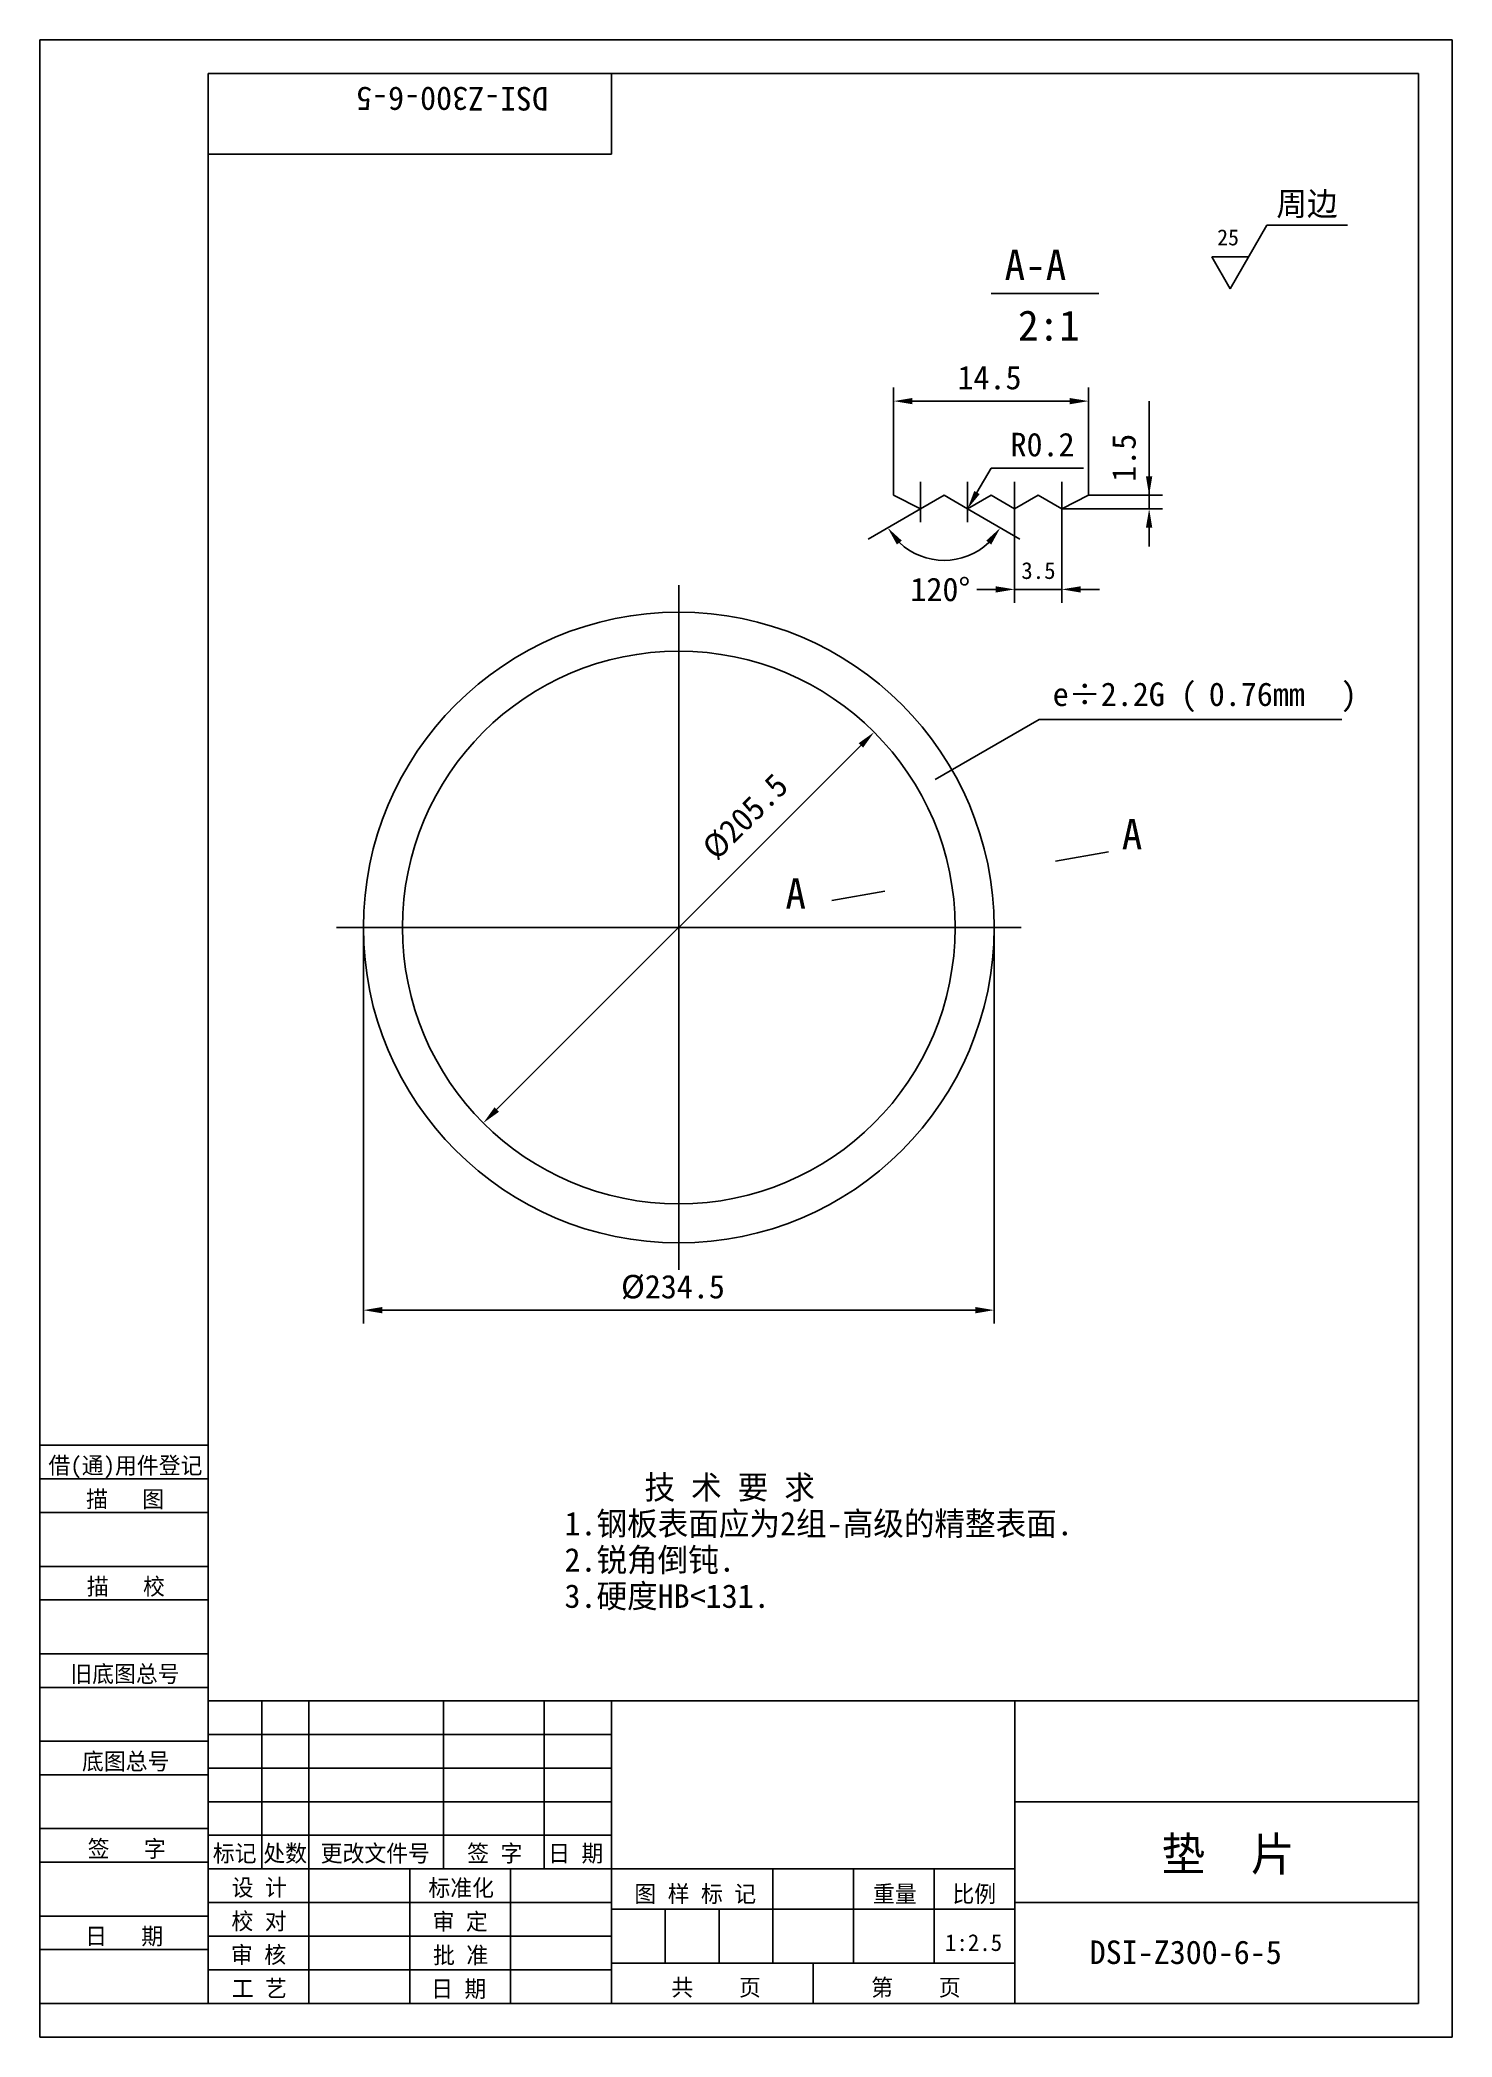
# Model space of a CAD drawing. Header units: metres. Extents: x 0 to 210, y 0 to 297.
import ezdxf

# ---------------------------------------------------------------- set-up
doc = ezdxf.new("R2010")
doc.units = ezdxf.units.M
for name, color, linetype in [('C', 6, 'Continuous'), ('D', 1, 'Continuous'), ('FL', 5, 'Continuous'), ('T', 7, 'Continuous'), ('TL', 4, 'Continuous')]:
    doc.layers.add(name, color=color, linetype=linetype)

# ---------------------------------------------------------------- blocks, each defined once
blk = doc.blocks.new('TUKUN4')
at = {"layer": 'FL'}
for p, q in [((0, 297), (0, 0)), ((210, 297), (0, 297)), ((210, 0), (210, 297)), ((0, 78), (25, 78)), ((0, 70), (25, 70)), ((0, 65), (25, 65)), ((0, 57), (25, 57)), ((0, 52), (25, 52)), ((33, 25), (33, 50)), ((40, 5), (40, 50)), ((60, 25), (60, 50)), ((75, 25), (75, 50)), ((25, 45), (85, 45)), ((0, 44), (25, 44)), ((0, 39), (25, 39)), ((25, 40), (85, 40)), ((25, 35), (85, 35)), ((0, 31), (25, 31)), ((25, 30), (85, 30)), ((0, 26), (25, 26)), ((70, 5), (70, 25)), ((0, 18), (25, 18)), ((25, 20), (85, 20)), ((25, 15), (85, 15)), ((0, 13), (25, 13)), ((25, 10), (85, 10)), ((0, 0), (210, 0))]:
    blk.add_line(p, q, dxfattribs=at)
at = {"layer": 'TL'}
for p, q in [((25, 5), (25, 292)), ((205, 292), (25, 292)), ((85, 292), (85, 280)), ((205, 5), (205, 292)), ((85, 280), (25, 280)), ((0, 88), (25, 88)), ((0, 83), (25, 83)), ((205, 50), (25, 50)), ((85, 5), (85, 50)), ((145, 5), (145, 50)), ((205, 35), (145, 35)), ((145, 25), (25, 25)), ((55, 5), (55, 25)), ((109, 11), (109, 25)), ((121, 11), (121, 25)), ((133, 11), (133, 25)), ((85, 19), (145, 19)), ((93, 11), (93, 19)), ((101, 11), (101, 19)), ((205, 20), (145, 20)), ((145, 11), (85, 11)), ((115, 5), (115, 11)), ((0, 5), (205, 5))]:
    blk.add_line(p, q, dxfattribs=at)
at = {"layer": 'T'}
for s, p in [('借(通)用件登记', (1.26, 83.76)), ('描   图', (6.86, 78.76)), ('描   校', (6.98, 65.76)), ('旧底图总号', (4.52, 52.76)), ('底图总号', (6.25, 39.76)), ('签   字', (7.1, 26.76)), ('标记', (25.71, 26.07)), ('处数', (33.22, 26.07)), ('更改文件号', (41.75, 26.07)), ('签 字', (63.53, 26.07)), ('日 期', (75.57, 26.07)), ('设 计', (28.5, 20.99)), ('标准化', (57.77, 20.93)), ('图 样 标 记', (88.4, 20.04)), ('重量', (123.88, 20.04)), ('比例', (135.7, 20.04)), ('校 对', (28.48, 15.99)), ('审 定', (58.39, 15.93)), ('日   期', (6.72, 13.76)), ('审 核', (28.41, 10.99)), ('批 准', (58.46, 10.93)), ('共    页', (93.91, 6.13)), ('第    页', (123.62, 6.13)), ('工 艺', (28.52, 5.99)), ('日 期', (58.18, 5.93))]:
    blk.add_text(s, height=2.5, dxfattribs=at).set_placement(p)

msp = doc.modelspace()

# ---------------------------------------------------------------- linework, layer by layer
at = {"layer": 'C'}
for p, q in [((130.95, 231.29), (130.95, 225.27)), ((137.95, 231.29), (137.95, 225.27)), ((144.95, 231.29), (144.95, 225.27)), ((151.95, 231.29), (151.95, 225.27)), ((95, 215.9), (95, 114.1)), ((44.1, 165), (145.9, 165))]:
    msp.add_line(p, q, dxfattribs=at)
at = {"layer": 'D'}
for p, q in [((182.46, 269.46), (177, 260)), ((182.46, 269.46), (194.46, 269.46)), ((177, 260), (174.27, 264.73)), ((174.27, 264.73), (179.73, 264.73)), ((141.45, 259.29), (157.45, 259.29)), ((126.95, 229.29), (126.95, 245.29)), ((155.95, 229.29), (155.95, 245.29)), ((129.75, 243.29), (153.15, 243.29)), ((164.95, 229.29), (164.95, 243.29)), ((164.95, 232.09), (164.95, 234.89)), ((139.35, 229.69), (141.45, 233.33)), ((141.45, 233.33), (144.25, 233.33)), ((144.25, 233.33), (155.17, 233.33)), ((155.95, 229.29), (166.95, 229.29)), ((164.95, 227.27), (164.95, 229.29)), ((130.95, 227.27), (123.16, 222.77)), ((137.95, 227.27), (145.74, 222.77)), ((144.95, 227.27), (144.95, 213.29)), ((151.95, 227.27), (151.95, 213.29)), ((151.95, 227.27), (166.95, 227.27)), ((164.95, 224.47), (164.95, 221.67)), ((142.15, 215.29), (139.35, 215.29)), ((144.95, 215.29), (151.95, 215.29)), ((154.75, 215.29), (157.55, 215.29)), ((133.11, 187), (148.61, 195.95)), ((148.61, 195.95), (193.61, 195.95)), ((67.92, 137.92), (122.08, 192.08)), ((48.1, 165), (48.1, 106.1)), ((141.9, 165), (141.9, 106.1)), ((50.9, 108.1), (139.1, 108.1))]:
    msp.add_line(p, q, dxfattribs=at)
msp.add_arc((134.45, 229.29), 9.68, 226.64, 313.36, dxfattribs=at)
for points in [[(129.75, 243.75), (129.75, 242.82), (126.95, 243.29)], [(153.15, 243.75), (153.15, 242.82), (155.95, 243.29)], [(164.48, 232.09), (165.42, 232.09), (164.95, 229.29)], [(139.75, 229.46), (138.95, 229.93), (137.95, 227.27)], [(164.48, 224.47), (165.42, 224.47), (164.95, 227.27)], [(127.44, 221.96), (128.17, 222.54), (126.07, 224.45)], [(140.73, 222.54), (141.46, 221.96), (142.83, 224.45)], [(142.15, 215.75), (142.15, 214.82), (144.95, 215.29)], [(154.75, 215.75), (154.75, 214.82), (151.95, 215.29)], [(122.41, 191.75), (121.75, 192.41), (124.06, 194.06)], [(68.25, 137.59), (67.59, 138.25), (65.94, 135.94)], [(50.9, 108.57), (50.9, 107.63), (48.1, 108.1)], [(139.1, 108.57), (139.1, 107.63), (141.9, 108.1)]]:
    msp.add_solid(points, dxfattribs=at)
at = {"layer": 'TL'}
for points in [[(126.95, 229.29), (130.95, 227.27), (134.45, 229.29), (137.95, 227.27), (141.45, 229.29), (144.95, 227.27), (148.45, 229.29), (151.95, 227.27), (155.95, 229.29)], [(158.91, 176.27), (151.04, 174.88)], [(117.75, 169.01), (125.63, 170.4)]]:
    msp.add_lwpolyline(points, dxfattribs=at)
for points in [[(48.1, 165, 1), (141.9, 165, 1)], [(53.9, 165, 1), (136.1, 165, 1)]]:
    msp.add_lwpolyline(points, format="xyb", close=True, dxfattribs=at)

# ---------------------------------------------------------------- block references
at = {"layer": 'T'}
msp.add_blockref('TUKUN4', (0, 0), dxfattribs=at)

# ---------------------------------------------------------------- texts
at = {"layer": 'D'}
for s, rotation, p in [('DSI-Z300-6-5', 180, (75.58, 290)), ('1.5', 90, (162.95, 231.29)), ('%%c205.5', 45, (100.62, 174.83))]:
    msp.add_text(s, height=3.5, rotation=rotation, dxfattribs=at).set_placement(p)
for s, height, p in [('周边', 3.5, (183.88, 270.88)), ('25', 2.38, (175.07, 266.45)), ('A-A', 4.5, (143.45, 261.29)), ('2:1', 4.5, (145.45, 252.29)), ('14.5', 3.5, (136.45, 245.04)), ('R0.2', 3.5, (144.34, 235.08)), ('120%%d', 3.5, (129.45, 213.54)), ('3.5', 2.5, (145.94, 216.84)), ('e%%2472.2G (         )', 3.5, (150.61, 197.95)), ('0.76mm', 3.5, (173.82, 197.95)), ('A', 4.5, (160.88, 176.62)), ('A', 4.5, (110.86, 167.8)), ('%%c234.5', 3.5, (86.42, 109.85)), ('     技 术 要 求', 3.5, (78, 80)), ('1.钢板表面应为2组-高级的精整表面.', 3.5, (78, 74.61)), ('2.锐角倒钝.', 3.5, (78, 69.22)), ('3.硬度HB<131.', 3.5, (78, 63.83)), ('垫  片', 5, (166.78, 24.72)), ('1:2.5', 2.5, (134.59, 12.8)), ('DSI-Z300-6-5', 3.5, (156.11, 10.86))]:
    msp.add_text(s, height=height, dxfattribs=at).set_placement(p)

doc.saveas('drawing.dxf')
